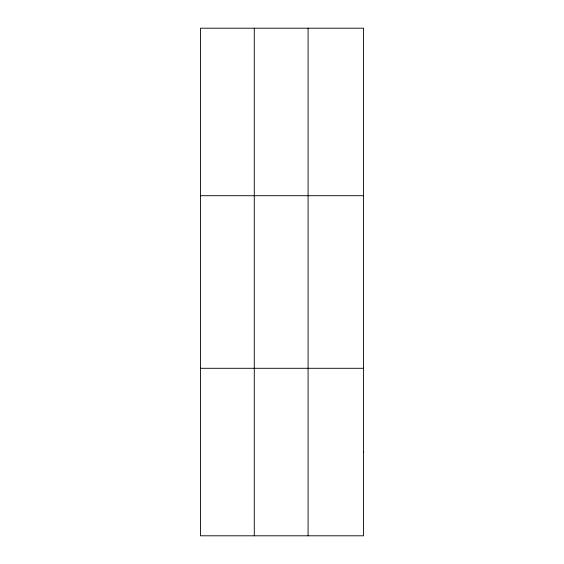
<?xml version="1.0" encoding="UTF-8"?>
<svg xmlns="http://www.w3.org/2000/svg" width="564" height="564" viewBox="0 0 564 564"><rect width="100%" height="100%" fill="white"/><g stroke="black" fill="none" stroke-linecap="round" stroke-linejoin="round"><path stroke-width="0.85" d="M254.286 28.2L254.286 535.8M308.085 28.2L308.085 535.8M200.495 195.708L363.505 195.708M200.495 368.292L363.505 368.292M363.505 452.046L363.505 535.8L200.495 535.8L200.495 28.2L363.505 28.2L363.505 452.046"/></g></svg>
